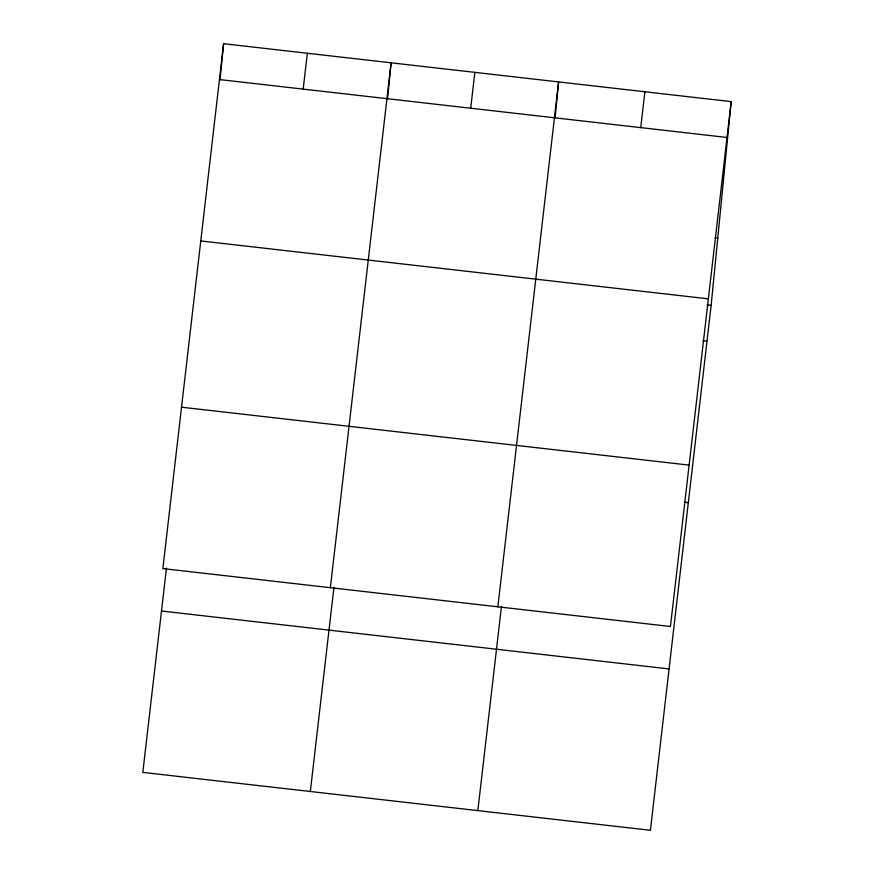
<?xml version="1.0" encoding="UTF-8"?>
<svg xmlns="http://www.w3.org/2000/svg" width="874" height="874" viewBox="0 0 874 874"><rect width="100%" height="100%" fill="white"/><g stroke="black" fill="none" stroke-linecap="round" stroke-linejoin="round"><path stroke-width="1.31" d="M220.019 80.015L223.591 43.7L731.177 101.613L711.141 305.419L650.409 830.3L142.823 772.387L166.464 568.1M387.521 99.133L391.093 62.808L330.361 587.689M555.023 118.241L558.595 81.916L497.863 606.796M223.591 43.7L162.859 568.581L670.445 626.494L731.177 101.613M303.191 89.115L307.342 53.259M310.325 791.494L333.966 587.219M470.693 108.223L474.844 72.367M477.838 810.613L501.468 606.327M640.74 127.626L644.881 91.77M219.44 79.556L727.026 137.469M715.052 237.859L717.751 238.165M200.769 240.94L708.355 298.842M707.099 304.96L711.141 305.419M702.947 340.816L706.99 341.275M181.53 407.197L689.116 465.11M684.276 502.189L688.319 502.659M161.504 611.013L669.08 668.927"/></g></svg>
